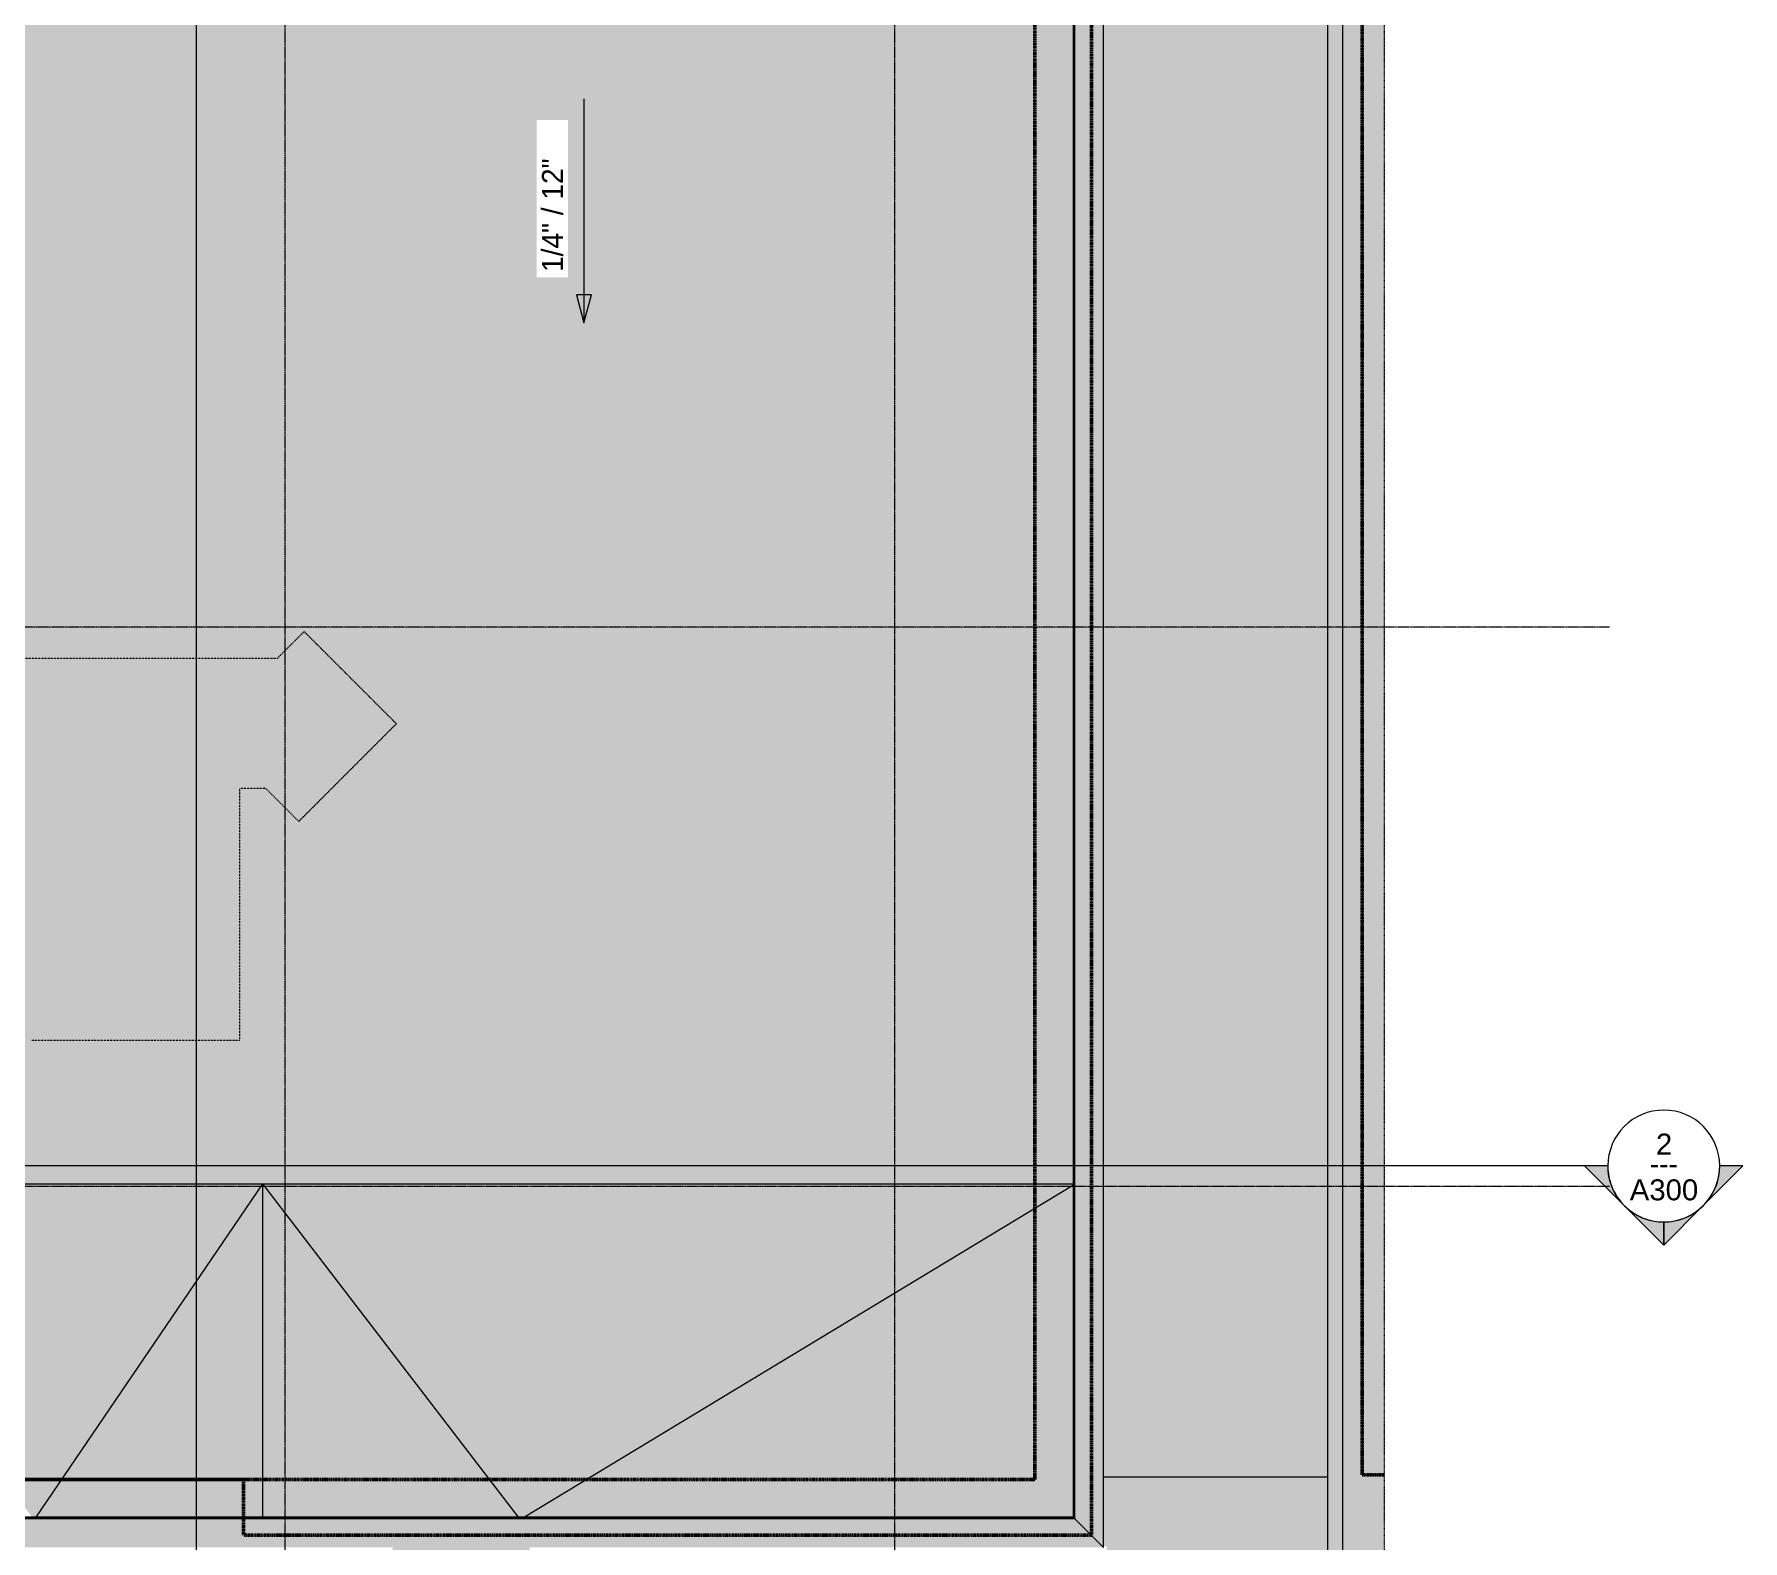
# Model space of a CAD drawing. Header units: inches. Extents: x -4254 to -1719, y 9514 to 12654.
# Drawn here: x -2635 to -1719, y 9977 to 10785 of the extents above; entities that cross this region are included whole.
import ezdxf

# ---------------------------------------------------------------- set-up
doc = ezdxf.new("R2010")
doc.units = ezdxf.units.IN
doc.header["$MEASUREMENT"] = 0
for name, pattern in [('Aligning Line 1_8_', [0.25, 0.125, -0.125]), ('Dash 1_16_', [0.125, 0.0625, -0.0625]), ('Double Dash 3_8_', [1, 0.375, -0.125, 0.125, -0.125, 0.125, -0.125]), ('Grid Line 1_2_', [0.875, 0.5, -0.125, 0.125, -0.125])]:
    doc.linetypes.add(name, pattern=pattern)
for name, color, linetype, lineweight in [('0-1', 7, 'Continuous', 5), ('0-3', 147, 'Aligning Line 1_8_', 9), ('A-FLOR', 192, 'Continuous', 13), ('A-FLOR-1', 10, 'Continuous', 5), ('A-FLOR-2', 253, 'Continuous', 13), ('A-FLOR-5', 8, 'Continuous', 5), ('A-FLOR-6', 7, 'Dash 1_16_', 9), ('A-FLOR-PATT-1', 254, 'Continuous', 9), ('A-FLOR-PATT-2', 251, 'Continuous', 9), ('A-ROOF', 132, 'Continuous', 13), ('A-ROOF-1', 8, 'Continuous', 5), ('A-ROOF-2', 132, 'Continuous', 5), ('A-WALL', 113, 'Continuous', 13), ('C-PROP-LINE-1', 130, 'Double Dash 3_8_', 50), ('G-ANNO-DIMS', 111, 'Continuous', 9), ('G-ANNO-SYMB-1', 147, 'Aligning Line 1_8_', 9), ('G-ANNO-SYMB-2', 111, 'Continuous', 9), ('S-GRID-1', 1, 'Grid Line 1_2_', 9)]:
    doc.layers.add(name, color=color, linetype=linetype, lineweight=lineweight)
doc.styles.add('Arial', font='arial.ttf', dxfattribs={"height": 11.25})
doc.styles.add('Century Gothic_1', font='ufonts.com_century-gothic.ttf', dxfattribs={"height": 11.25})
pattern_1 = [(0, (0, 0), (19.2, 4.8), [1.584, -12.816, 1.584, -12.816, -76.8]), (0, (0, 0), (19.2, 4.8), [-28.8, 1.584, -27.216, 1.584, -12.816, -33.6]), (0, (0, 0), (19.2, 4.8), [-72, 1.584, -8.016, 1.584, -22.416]), (120, (7.2, 2.4), (-13.756922, 14.2276878), [1.584, -12.816, 1.584, -12.816, -76.8]), (120, (7.2, 2.4), (-13.756922, 14.2276878), [-28.8, 1.584, -27.216, 1.584, -12.816, -33.6]), (120, (7.2, 2.4), (-13.756922, 14.2276878), [-72, 1.584, -8.016, 1.584, -22.416]), (240, (9.6, 12), (-5.443078, -19.0276878), [1.584, -12.816, 1.584, -12.816, -76.8]), (240, (9.6, 12), (-5.443078, -19.0276878), [-28.8, 1.584, -27.216, 1.584, -12.816, -33.6]), (240, (9.6, 12), (-5.443078, -19.0276878), [-72, 1.584, -8.016, 1.584, -22.416])]

# ---------------------------------------------------------------- blocks, each defined once
blk = doc.blocks.new('CTR - 2nd Phase_rvt-1-FLOOR PLAN - ROOF')
at = {"layer": 'A-FLOR-1'}
h = blk.add_hatch(color=256, dxfattribs=at)
h.paths.add_polyline_path([(-1922.72, 10012.59), (-1910.9, 10012.59), (-1910.9, 10857.39), (-1922.72, 10857.39), (-1922.72, 10050.64)], flags=0)
h.paths.add_polyline_path([(-1910.9, 11241.39), (-1910.9, 12124.59), (-1922.72, 12124.59), (-1922.72, 11241.39)], flags=0)
blk.add_hatch(color=256, dxfattribs=at).paths.add_polyline_path([(-1941.22, 9897.39), (-1933.32, 9897.39), (-1933.32, 12087.19), (-1922.72, 12087.19), (-1922.72, 12088.59), (-1941.22, 12088.59), (-1941.22, 10012.59)], flags=0)
at = {"layer": 'A-FLOR-PATT-1'}
h = blk.add_hatch(dxfattribs=at)
h.set_pattern_fill('FP_1', color=256, style=0, pattern_type=2)
h.set_pattern_definition(pattern_1)
h.paths.add_polyline_path([(-1933.32, 9891.19), (-1910.9, 9891.19), (-1910.9, 10012.59), (-1922.72, 10012.59), (-1922.72, 10857.39), (-1910.9, 10857.39), (-1910.9, 11241.39), (-1922.72, 11241.39), (-1922.72, 12087.19), (-1933.32, 12087.19), (-1933.32, 9897.39)], flags=0)
at = {"layer": 'A-FLOR-2'}
for p, q in [((-1941.22, 12088.59), (-1941.22, 9897.39)), ((-1933.32, 12087.19), (-1933.32, 9891.19)), ((-1922.72, 10857.39), (-1922.72, 10012.59)), ((-1922.72, 10012.59), (-1910.9, 10012.59))]:
    blk.add_line(p, q, dxfattribs=at)
blk = doc.blocks.new('Family - ___-1869111-FLOOR PLAN - ROOF')
at = {"layer": 'C-PROP-LINE-1'}
for q in [(-1922.72, 10857.39), (-1910.9, 10012.59)]:
    blk.add_line((-1922.72, 10012.59), q, dxfattribs=at)
blk = doc.blocks.new('Family - ___-1870007-FLOOR PLAN - ROOF')
at = {"layer": 'C-PROP-LINE-1'}
for p, q in [((-2067.92, 9980.19), (-2067.92, 10851.39)), ((-2522.72, 10010.09), (-2637.92, 10010.09)), ((-2522.72, 9980.19), (-2522.72, 10010.09)), ((-2067.92, 9980.19), (-2522.72, 9980.19))]:
    blk.add_line(p, q, dxfattribs=at)
blk = doc.blocks.new('Family - ___-1870574-FLOOR PLAN - ROOF')
at = {"layer": 'C-PROP-LINE-1'}
for q in [(-2098.26, 10821.49), (-3831.16, 10010.09)]:
    blk.add_line((-2098.26, 10010.09), q, dxfattribs=at)
blk = doc.blocks.new('CTR - 1st Phase - Common Walls_rvt-1-FLOOR PLAN - ROOF')
at = {"layer": 'G-ANNO-SYMB-1'}
blk.add_line((-1910.96, 12461.73), (-1910.96, 9706.24), dxfattribs=at)
at = {"layer": '0-3'}
for name in ['Family - ___-1869111-FLOOR PLAN - ROOF', 'Family - ___-1870007-FLOOR PLAN - ROOF', 'Family - ___-1870574-FLOOR PLAN - ROOF']:
    blk.add_blockref(name, (0, 0), dxfattribs=at)
blk = doc.blocks.new('CTR - 1st Phase -Stairs _ Elevators_rvt-1-FLOOR PLAN - ROOF')
at = {"layer": 'G-ANNO-SYMB-1'}
blk.add_line((-1910.96, 12461.73), (-1910.96, 9706.24), dxfattribs=at)
blk = doc.blocks.new('Basic Wall _ EXT - FIBER CEMENT - SMALL - ___-2145934-FLOOR PLAN - ROOF')
at = {"layer": 'A-WALL'}
for points in [[(-2061.36, 9973.63), (-2061.36, 10857.95), (-2076.8, 10842.51), (-2076.8, 9989.06), (-2062.86, 9975.13)], [(-2077.06, 9989.33), (-2077.06, 10842.25), (-2077.4, 10841.92), (-2077.53, 10831.78), (-2077.49, 9989.76), (-2077.14, 9989.4)], [(-2076.8, 9989.07), (-2076.84, 10842.47), (-2077.02, 10842.25), (-2076.99, 9989.26), (-2076.83, 9989.09)]]:
    blk.add_hatch(color=256, dxfattribs=at).paths.add_polyline_path(points, flags=0)
for p, q in [((-2076.8, 10842.51), (-2061.36, 10857.95)), ((-2061.36, 9973.63), (-2061.36, 10857.95)), ((-2077.4, 10841.92), (-2077.53, 10831.78)), ((-2077.4, 10841.92), (-2077.06, 10842.25)), ((-2077.02, 10842.29), (-2077.02, 9989.29)), ((-2076.8, 9989.07), (-2076.8, 10842.51)), ((-2077.53, 9989.8), (-2077.53, 10831.78)), ((-2077.06, 9989.33), (-2077.53, 9989.8)), ((-2061.36, 9973.63), (-2076.8, 9989.07))]:
    blk.add_line(p, q, dxfattribs=at)
at = {"layer": 'A-WALL', "flags": 128}
for points in [[(-2077.06, 10842.25), (-2077.04, 10842.27), (-2077.03, 10842.29), (-2077.02, 10842.29)], [(-2077.02, 10842.29), (-2077.01, 10842.3), (-2076.99, 10842.32), (-2076.96, 10842.36), (-2076.91, 10842.4), (-2076.86, 10842.45), (-2076.8, 10842.51)], [(-2077.02, 9989.29), (-2077.03, 9989.29), (-2077.04, 9989.3), (-2077.06, 9989.33)], [(-2076.8, 9989.07), (-2076.86, 9989.12), (-2076.91, 9989.18), (-2076.96, 9989.22), (-2076.99, 9989.26), (-2077.01, 9989.28), (-2077.02, 9989.29)]]:
    blk.add_lwpolyline(points, dxfattribs=at)
blk = doc.blocks.new('Basic Wall _ EXT - FIBER CEMENT - SMALL - ___-2145937-FLOOR PLAN - ROOF')
at = {"layer": 'A-WALL'}
for points in [[(-2957.72, 9973.63), (-2061.36, 9973.63), (-2076.8, 9989.07), (-3851.85, 9989.07), (-3867.29, 9973.63), (-2991.49, 9973.63)], [(-3851.85, 9989.07), (-2076.8, 9989.07), (-2077.06, 9989.29), (-3851.66, 9989.26), (-3851.79, 9989.12)], [(-2527.18, 9989.33), (-2077.06, 9989.33), (-2077.53, 9989.8), (-3851.16, 9989.76), (-3851.59, 9989.33), (-2535.62, 9989.33)]]:
    blk.add_hatch(color=256, dxfattribs=at).paths.add_polyline_path(points, flags=0)
for p, q in [((-2076.8, 9989.07), (-3851.85, 9989.07)), ((-2077.02, 9989.29), (-3851.63, 9989.29)), ((-2077.53, 9989.8), (-3851.11, 9989.8)), ((-2077.53, 9989.8), (-2077.06, 9989.33)), ((-2076.8, 9989.07), (-2061.36, 9973.63))]:
    blk.add_line(p, q, dxfattribs=at)
at = {"layer": 'A-WALL', "flags": 128}
for points in [[(-2077.06, 9989.33), (-2077.04, 9989.3), (-2077.03, 9989.29), (-2077.02, 9989.29)], [(-2077.02, 9989.29), (-2077.01, 9989.28), (-2076.99, 9989.26), (-2076.96, 9989.22), (-2076.91, 9989.18), (-2076.86, 9989.12), (-2076.8, 9989.07)]]:
    blk.add_lwpolyline(points, dxfattribs=at)
blk = doc.blocks.new('Section - Section Head - Filled-22785-FLOOR PLAN - ROOF')
at = {"layer": 'G-ANNO-SYMB-2'}
h = blk.add_hatch(color=256, dxfattribs=at)
edge = h.paths.add_edge_path(flags=0)
edge.add_line((-0.4268, 0.1768), (-0.25, 0.3536))
edge.add_line((-0.25, 0.3536), (-0.25, 0.25))
edge.add_arc((-0.25, 0), 0.25, 90, 135)
h = blk.add_hatch(color=256, dxfattribs=at)
edge = h.paths.add_edge_path(flags=0)
edge.add_arc((-0.25, 0), 0.25, 45, 90)
edge.add_line((-0.25, 0.25), (-0.25, 0.3536))
edge.add_line((-0.25, 0.3536), (-0.0732, 0.1768))
h = blk.add_hatch(color=256, dxfattribs=at)
edge = h.paths.add_edge_path(flags=0)
edge.add_arc((-0.25, 0), 0.2503, 137.9216, 180)
edge.add_line((-0.5003, 0), (-0.6036, 0))
edge.add_line((-0.6036, 0), (-0.4358, 0.1678))
h = blk.add_hatch(color=256, dxfattribs=at)
edge = h.paths.add_edge_path(flags=0)
edge.add_line((-0.0642, 0.1678), (0.1036, 0))
edge.add_line((0.1036, 0), (0.0003, 0))
edge.add_arc((-0.25, 0), 0.2503, 0, 42.0784)
for p, q in [((-0.25, 0.3536), (-0.4268, 0.1768)), ((-0.25, 0.25), (-0.25, 0.3536)), ((-0.0732, 0.1768), (-0.25, 0.3536)), ((-0.25, 0.3536), (-0.25, 0.25)), ((-0.4358, 0.1678), (-0.6036, 0)), ((0.1036, 0), (-0.0642, 0.1678)), ((-0.6036, 0), (-0.5003, 0)), ((0.0003, 0), (0.1036, 0))]:
    blk.add_line(p, q, dxfattribs=at)
for centre, radius, start, end in [((-0.2503, 0), 0.25, 360, 180), ((-0.25, 0), 0.25, 90, 135), ((-0.25, 0), 0.25, 45, 90), ((-0.25, 0), 0.2503, 137.9216, 180), ((-0.25, 0), 0.2503, 0, 42.0784), ((-0.2503, 0), 0.25, 180, 360)]:
    blk.add_arc(centre, radius, start, end, dxfattribs=at)

msp = doc.modelspace()

# ---------------------------------------------------------------- hatches: boundary and pattern name
at = {"layer": 'A-FLOR-5'}
msp.add_hatch(color=256, dxfattribs=at).paths.add_polyline_path([(-2636.17, 10245.59), (-2524.7, 10245.59), (-2524.7, 10380.89), (-2510.94, 10380.89), (-2493.02, 10362.97), (-2440.67, 10415.33), (-2490.13, 10464.78), (-2504.49, 10450.41), (-2649.27, 10450.41), (-2649.27, 10471.64), (-2780.17, 10471.64), (-2780.17, 10450.69), (-3023.67, 10450.69), (-3023.67, 10471.64), (-3087.37, 10471.64), (-3087.37, 10450.69), (-3206.07, 10450.69), (-3206.07, 10471.64), (-3269.77, 10471.64), (-3269.77, 10450.41), (-3407.67, 10450.41), (-3407.67, 10380.89), (-3202.57, 10380.89), (-3202.57, 10359.94), (-3071.67, 10359.94), (-3071.67, 10380.89), (-2799.15, 10380.89), (-2799.15, 10359.94), (-2735.45, 10359.94), (-2735.45, 10380.89), (-2636.17, 10380.89), (-2636.17, 10359.94)], flags=0)
at = {"layer": 'A-FLOR-PATT-2'}
h = msp.add_hatch(dxfattribs=at)
h.set_pattern_fill('FP_1', color=256, style=0, pattern_type=2)
h.set_pattern_definition(pattern_1)
h.paths.add_polyline_path([(-2045.98, 10011.59), (-1941.22, 10011.59), (-1941.22, 10819.99), (-2061.36, 10819.99), (-2061.36, 10011.59)], flags=0)
h = msp.add_hatch(dxfattribs=at)
h.set_pattern_fill('FP_18', color=256, style=0, pattern_type=2)
h.set_pattern_definition([(0, (0, 9.741), (19.2, 4.799), [1.584, -12.816, 1.584, -12.816, -76.8]), (0, (0, 9.741), (19.2, 4.799), [-28.8, 1.584, -27.216, 1.584, -12.816, -33.6]), (0, (0, 9.741), (19.2, 4.799), [-72, 1.584, -8.016, 1.584, -22.416]), (120.003, (7.2, 12.14), (-13.7571668, 14.2261014), [1.584, -12.815, 1.584, -12.815, -76.792]), (120.003, (7.2, 12.14), (-13.7571668, 14.2261014), [-28.797, 1.584, -27.213, 1.584, -12.815, -33.597]), (120.003, (7.2, 12.14), (-13.7571668, 14.2261014), [-71.993, 1.584, -8.015, 1.584, -22.414]), (239.997, (9.6, 21.739), (-5.4425742, -19.0248047), [1.584, -12.815, 1.584, -12.815, -76.792]), (239.997, (9.6, 21.739), (-5.4425742, -19.0248047), [-28.797, 1.584, -27.213, 1.584, -12.815, -33.597]), (239.997, (9.6, 21.739), (-5.4425742, -19.0248047), [-71.993, 1.584, -8.015, 1.584, -22.414])])
h.paths.add_polyline_path([(-3830.8, 9891.19), (-3626.28, 9891.19), (-3628.27, 9895.19), (-3329.12, 9895.19), (-3329.17, 9973.63), (-3597.92, 9973.63), (-3597.92, 9914.19), (-3712.75, 9914.19), (-3712.75, 9973.63), (-3830.93, 9973.63), (-3830.81, 9895.19)], flags=0)
h.paths.add_polyline_path([(-1933.32, 9891.19), (-1933.32, 9897.39), (-1941.22, 9897.39), (-1941.22, 10011.59), (-2061.36, 10011.59), (-2061.36, 9974.19), (-2059.8, 9974.19), (-2059.8, 9895.26), (-2255.96, 9895.26), (-2255.96, 9914.19), (-2330.52, 9914.19), (-2330.52, 9954.99), (-2369.12, 9954.99), (-2369.12, 9973.63), (-2442.6, 9973.63), (-2442.6, 9895.19), (-1938.32, 9895.19), (-1938.32, 9891.19), (-1933.32, 9891.19)], flags=0)
h.paths.add_polyline_path([(-3139.25, 9895.19), (-2945.12, 9895.19), (-2945.12, 9895.26), (-3139.25, 9895.26), (-3139.25, 9954.99), (-3175.71, 9954.99), (-3175.71, 9914.19), (-3271.52, 9914.19), (-3271.52, 9895.19), (-3175.71, 9895.19)], flags=0)
h.paths.add_polyline_path([(-2786.9, 9895.19), (-2695.52, 9895.23), (-2695.52, 9914.19), (-2791.15, 9914.19), (-2791.15, 9954.99), (-2887.52, 9954.99), (-2887.52, 9895.19), (-2790.4, 9895.19)], flags=0)
at = {"layer": 'A-ROOF-1'}
msp.add_hatch(color=256, dxfattribs=at).paths.add_polyline_path([(-3851.11, 10168.69), (-2077.53, 10168.69), (-2077.53, 10831.78), (-2077.4, 10841.92), (-3407.67, 10841.92), (-3407.67, 10450.41), (-3269.77, 10450.41), (-3269.77, 10471.64), (-3206.07, 10471.64), (-3206.07, 10450.69), (-3087.37, 10450.69), (-3087.37, 10471.64), (-3023.67, 10471.64), (-3023.67, 10450.69), (-2780.17, 10450.69), (-2780.17, 10471.64), (-2649.27, 10471.64), (-2649.27, 10450.41), (-2504.49, 10450.41), (-2490.13, 10464.78), (-2440.67, 10415.33), (-2493.02, 10362.97), (-2510.94, 10380.89), (-2524.7, 10380.89), (-2524.7, 10245.59), (-2636.17, 10245.59), (-2636.17, 10380.89), (-2735.45, 10380.89), (-2735.45, 10359.94), (-2799.15, 10359.94), (-2799.15, 10380.89), (-3071.67, 10380.89), (-3071.67, 10359.94), (-3202.57, 10359.94), (-3202.57, 10380.89), (-3407.67, 10380.89), (-3407.67, 10350.34), (-3851.11, 10350.34), (-3851.11, 10168.78)], flags=0)
at = {"layer": 'A-ROOF-2'}
for points in [[(-2633.94, 9989.8), (-2512.41, 10168.69), (-2771.02, 10168.69), (-2635.89, 9989.8), (-2634.87, 9989.8)], [(-2552.5, 9989.8), (-2512.41, 9989.8), (-2512.41, 10168.69), (-2633.94, 9989.8), (-2560.94, 9989.8)], [(-2374.23, 9989.8), (-2371.98, 9989.8), (-2077.53, 10167.87), (-2077.53, 10168.69), (-2512.41, 10168.69), (-2375.22, 9989.8)], [(-2442.75, 9989.8), (-2375.27, 9989.8), (-2512.41, 10168.69), (-2512.41, 9989.8), (-2451.2, 9989.8)], [(-2147.28, 9989.8), (-2077.53, 9989.8), (-2077.53, 10167.87), (-2371.98, 9989.8), (-2155.72, 9989.8)]]:
    msp.add_hatch(color=256, dxfattribs=at).paths.add_polyline_path(points, flags=0)
at = {"layer": 'G-ANNO-DIMS'}
msp.add_hatch(color=256, dxfattribs=at).paths.add_polyline_path([(-2340.11, 10630.39), (-2336.09, 10645.39), (-2344.13, 10645.39)], flags=0)

# ---------------------------------------------------------------- linework, layer by layer
at = {"layer": 'A-FLOR'}
msp.add_line((-2061.36, 10011.59), (-1941.22, 10011.59), dxfattribs=at)
at = {"layer": 'A-FLOR-6'}
for p, q in [((-2490.13, 10464.78), (-2504.49, 10450.41)), ((-2440.67, 10415.33), (-2490.13, 10464.78)), ((-2504.49, 10450.41), (-2649.27, 10450.41)), ((-2493.02, 10362.97), (-2440.67, 10415.33)), ((-2524.7, 10245.59), (-2524.7, 10380.89)), ((-2524.7, 10380.89), (-2510.94, 10380.89)), ((-2510.94, 10380.89), (-2493.02, 10362.97)), ((-2636.17, 10245.59), (-2524.7, 10245.59))]:
    msp.add_line(p, q, dxfattribs=at)
at = {"layer": 'A-ROOF'}
for p, q in [((-3851.11, 10168.69), (-2077.53, 10168.69)), ((-2512.41, 10168.69), (-2633.94, 9989.8)), ((-2512.41, 10168.69), (-2375.27, 9989.8)), ((-2512.41, 10168.69), (-2512.41, 9989.8)), ((-2077.53, 10167.87), (-2371.98, 9989.8))]:
    msp.add_line(p, q, dxfattribs=at)
at = {"layer": 'G-ANNO-DIMS'}
for p, q in [((-2340.11, 10750.39), (-2340.11, 10630.39)), ((-2336.09, 10645.39), (-2344.13, 10645.39)), ((-2344.13, 10645.39), (-2340.11, 10630.39)), ((-2340.11, 10630.39), (-2336.09, 10645.39))]:
    msp.add_line(p, q, dxfattribs=at)
at = {"layer": 'G-ANNO-SYMB-2'}
for p, q in [((-2547.82, 9586.24), (-2547.82, 12581.73)), ((-1790.96, 10178.19), (-4071.96, 10178.19))]:
    msp.add_line(p, q, dxfattribs=at)
at = {"layer": 'S-GRID-1'}
for p, q in [((-2500.32, 9836.18), (-2500.32, 12413.74)), ((-2173.32, 9836.18), (-2173.32, 12413.74)), ((-1790.02, 10467.19), (-4192.9, 10467.19)), ((-1790.02, 10167.19), (-4192.9, 10167.19))]:
    msp.add_line(p, q, dxfattribs=at)

# ---------------------------------------------------------------- block references
at = {"layer": '0-1'}
for name in ['CTR - 1st Phase - Common Walls_rvt-1-FLOOR PLAN - ROOF', 'CTR - 1st Phase -Stairs _ Elevators_rvt-1-FLOOR PLAN - ROOF', 'CTR - 2nd Phase_rvt-1-FLOOR PLAN - ROOF']:
    msp.add_blockref(name, (0, 0), dxfattribs=at)
at = {"layer": 'A-WALL'}
for name in ['Basic Wall _ EXT - FIBER CEMENT - SMALL - ___-2145934-FLOOR PLAN - ROOF', 'Basic Wall _ EXT - FIBER CEMENT - SMALL - ___-2145937-FLOOR PLAN - ROOF']:
    msp.add_blockref(name, (0, 0), dxfattribs=at)
at = {"layer": 'G-ANNO-SYMB-2', "xscale": 120, "yscale": 120, "zscale": 120, "rotation": 180}
msp.add_blockref('Section - Section Head - Filled-22785-FLOOR PLAN - ROOF', (-1790.96, 10178.19), dxfattribs=at)

# ---------------------------------------------------------------- texts
at = {"layer": 'G-ANNO-SYMB-2', "char_height": 11.25, "attachment_point": 1}
for s, insert, width, style in [('2', (-1765.11, 10195.58), 10.605, 'Arial'), ('---', (-1768.42, 10184.94), 19.3162, 'Century Gothic_1'), ('A300', (-1779.16, 10171.03), 44.6925, 'Arial')]:
    msp.add_mtext(s, dxfattribs=dict(at, insert=insert, width=width, style=style))

# ---------------------------------------------------------------- next in the draw order: texts
at = {"layer": 'G-ANNO-DIMS', "insert": (-2362.59, 10657.62), "char_height": 11.25, "width": 78.6544, "attachment_point": 1, "rotation": 90, "line_spacing_factor": 0.984502, "style": 'Century Gothic_1', "bg_fill": 3, "box_fill_scale": 1.25, "bg_fill_color": 256, "bg_fill_true_color": 13158600, "bg_fill_transparency": 0}
msp.add_mtext('1/4" / 12"', dxfattribs=at)

doc.saveas('drawing.dxf')
